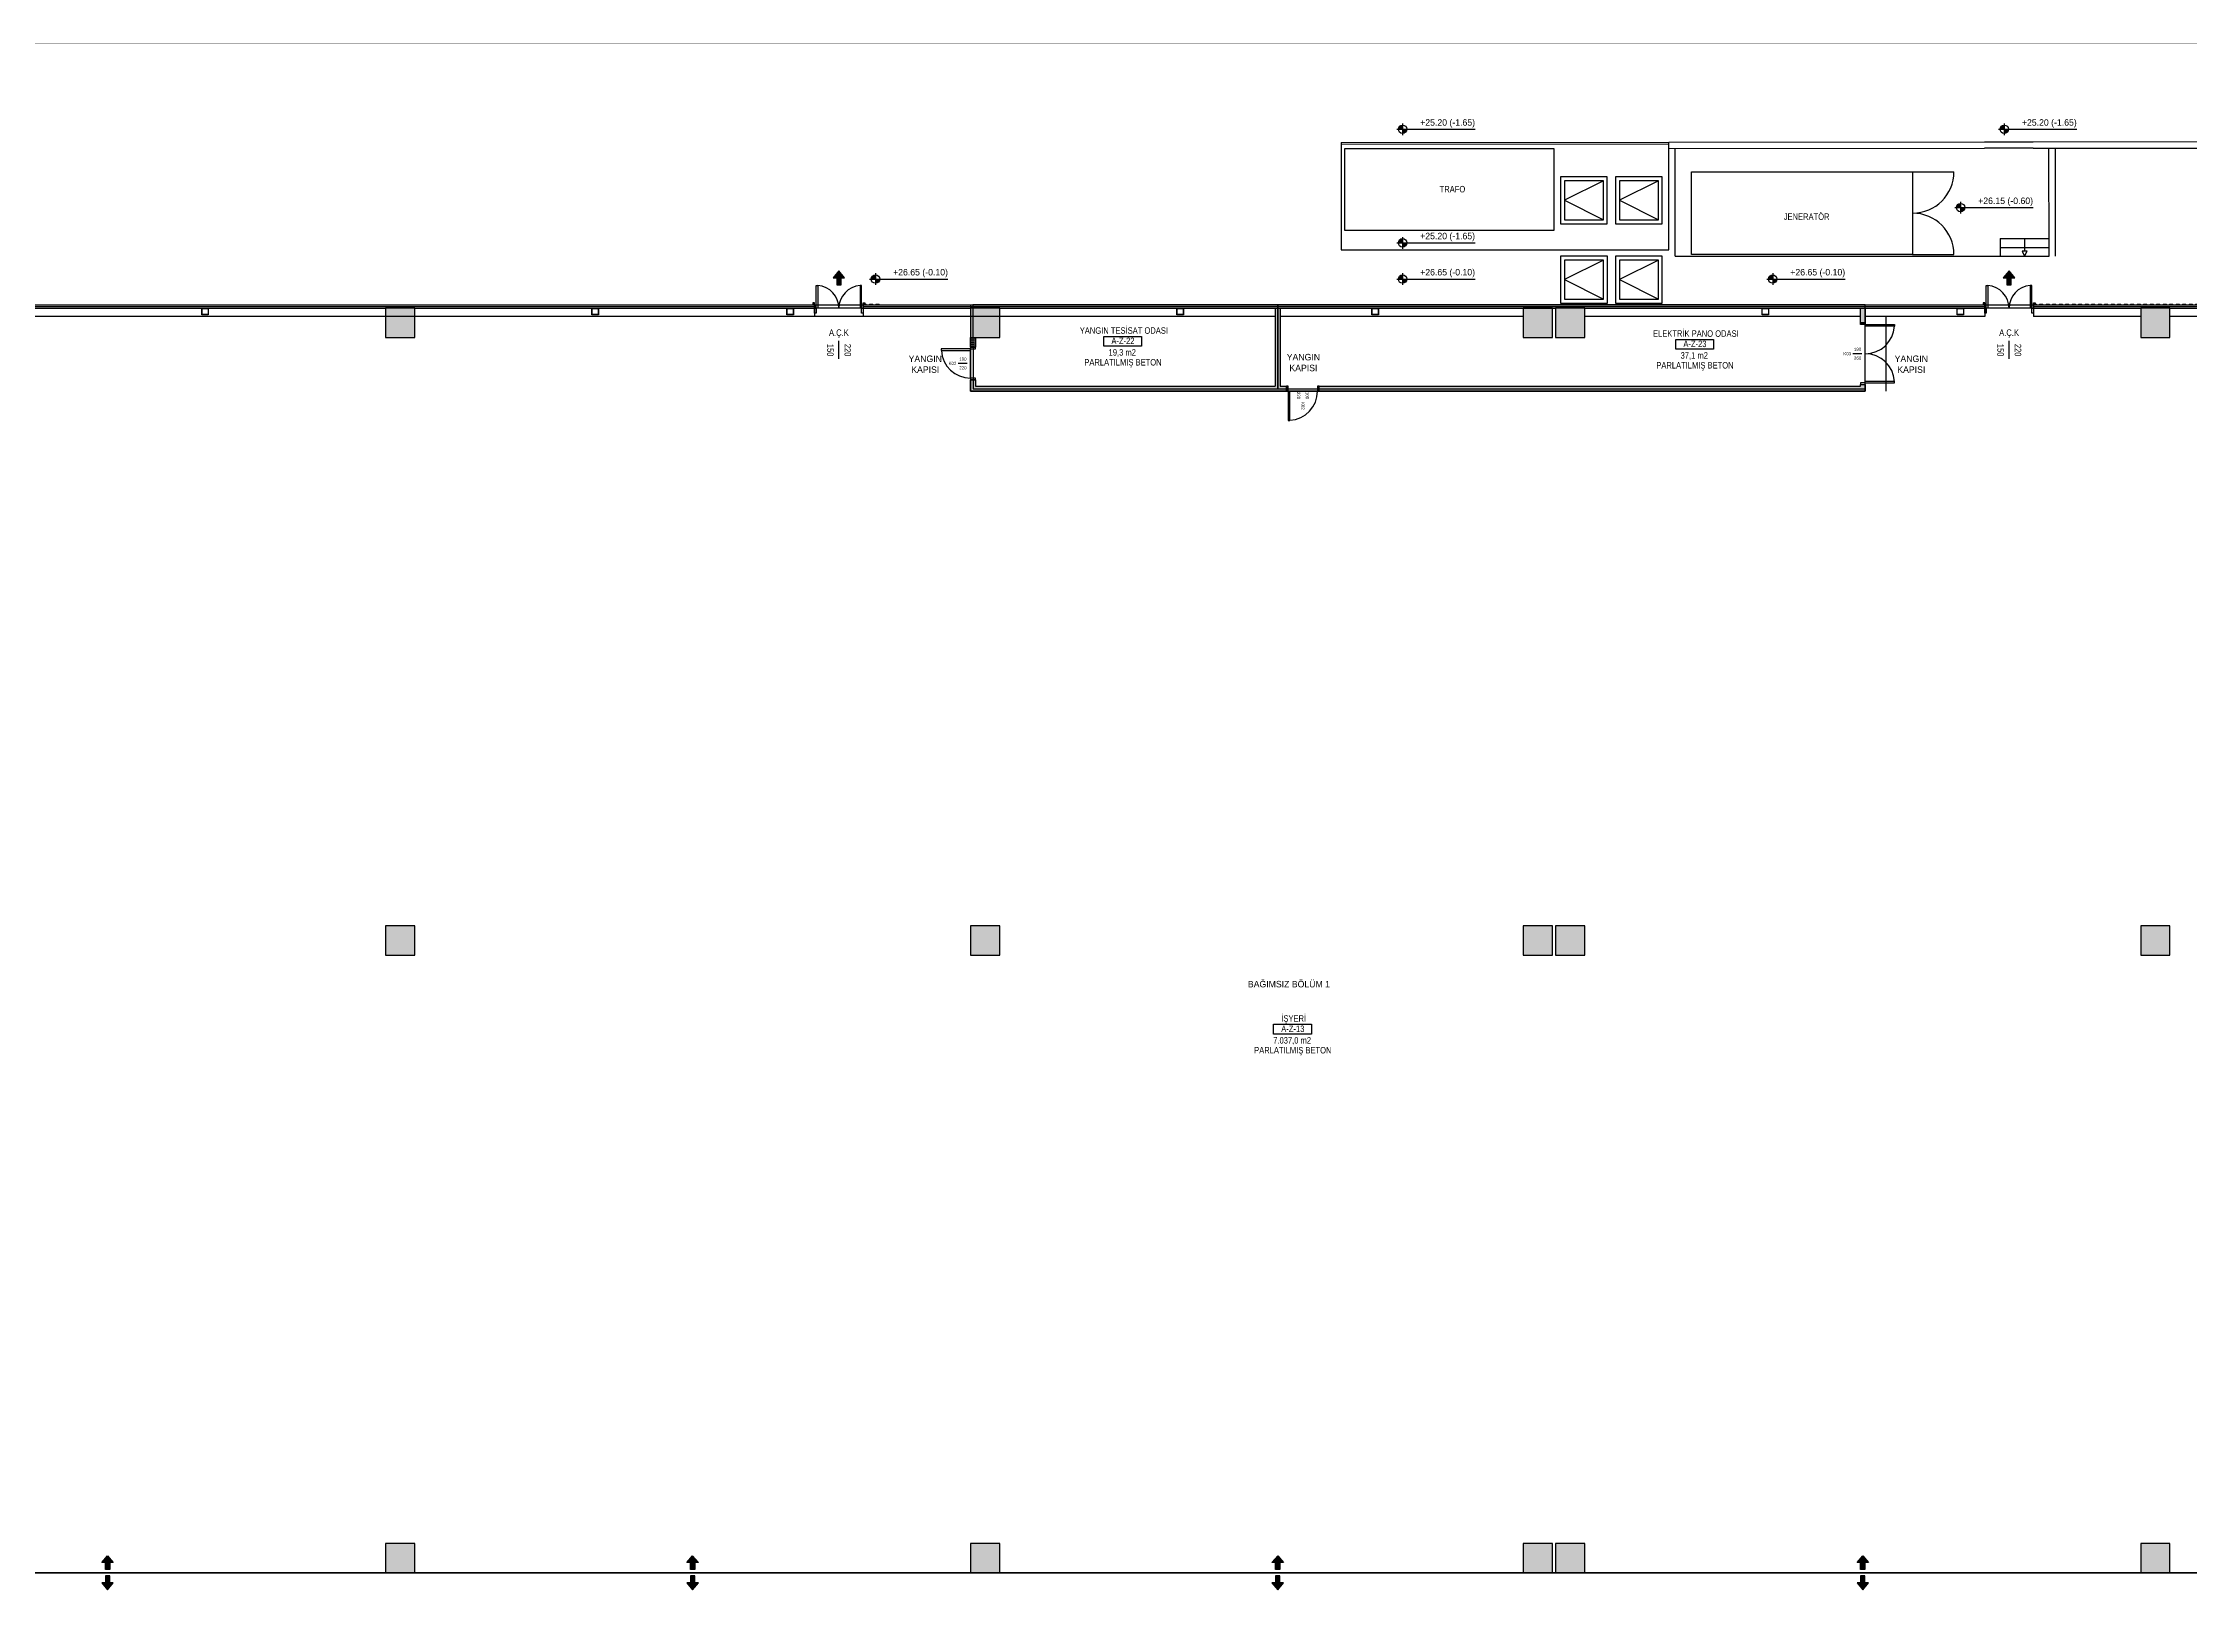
# Model space of a CAD drawing. Header units: centimetres. Extents: x -277999 to 283551, y -705288 to -693449.
# Drawn here: x 266088 to 272690, y -698267 to -693449 of the extents above; entities that cross this region are included whole.
import ezdxf
from ezdxf.enums import TextEntityAlignment as Align

# ---------------------------------------------------------------- set-up
doc = ezdxf.new("R2010")
doc.units = ezdxf.units.CM
for name, color, linetype in [('A-DOOR', 193, 'Continuous'), ('MKDU0', 8, 'Continuous'), ('ROTAS-HAV-CERCEVE', 7, 'Continuous')]:
    doc.layers.add(name, color=color, linetype=linetype)

msp = doc.modelspace()

# ---------------------------------------------------------------- hatches: boundary and pattern name
at = {"layer": 'MKDU0'}
h = msp.add_hatch(color=8, dxfattribs=at)
h.dxf.hatch_style = 1
h.paths.add_polyline_path([(270270.7, -693701.9), (270268.2, -693702.2), (270265.8, -693702.9), (270263.5, -693704.1), (270261.5, -693705.7), (270259.9, -693707.7), (270258.7, -693709.9), (270258, -693712.4), (270257.7, -693714.9), (270270.7, -693714.9), (270270.7, -693701.9)])
h.paths.add_polyline_path([(270283.7, -693714.9), (270270.7, -693714.9), (270270.7, -693727.9), (270273.3, -693727.7), (270275.7, -693726.9), (270277.9, -693725.7), (270279.9, -693724.1), (270281.5, -693722.1), (270282.7, -693719.9), (270283.5, -693717.5), (270283.7, -693714.9)])
h = msp.add_hatch(color=8, dxfattribs=at)
h.dxf.hatch_style = 1
h.paths.add_polyline_path([(272121.8, -693701.9), (272119.3, -693702.2), (272116.9, -693702.9), (272114.6, -693704.1), (272112.6, -693705.7), (272111, -693707.7), (272109.8, -693709.9), (272109.1, -693712.4), (272108.8, -693714.9), (272121.8, -693714.9), (272121.8, -693701.9)])
h.paths.add_polyline_path([(272134.8, -693714.9), (272121.8, -693714.9), (272121.8, -693727.9), (272124.4, -693727.7), (272126.8, -693726.9), (272129, -693725.7), (272131, -693724.1), (272132.6, -693722.1), (272133.8, -693719.9), (272134.6, -693717.5), (272134.8, -693714.9)])
h = msp.add_hatch(color=8, dxfattribs=at)
h.dxf.hatch_style = 1
h.paths.add_polyline_path([(271987.4, -693942.9), (271984.8, -693943.2), (271982.4, -693943.9), (271980.2, -693945.1), (271978.2, -693946.7), (271976.5, -693948.7), (271975.4, -693951), (271974.6, -693953.4), (271974.4, -693955.9), (271987.4, -693955.9), (271987.4, -693942.9)])
h.paths.add_polyline_path([(272000.4, -693955.9), (271987.4, -693955.9), (271987.4, -693968.9), (271989.9, -693968.7), (271992.3, -693967.9), (271994.6, -693966.7), (271996.6, -693965.1), (271998.2, -693963.1), (271999.4, -693960.9), (272000.1, -693958.5), (272000.4, -693955.9)])
h = msp.add_hatch(color=8, dxfattribs=at)
h.dxf.hatch_style = 1
h.paths.add_polyline_path([(270270.7, -694051.3), (270268.2, -694051.6), (270265.8, -694052.3), (270263.5, -694053.5), (270261.5, -694055.1), (270259.9, -694057.1), (270258.7, -694059.4), (270258, -694061.8), (270257.7, -694064.3), (270270.7, -694064.3), (270270.7, -694051.3)])
h.paths.add_polyline_path([(270283.7, -694064.3), (270270.7, -694064.3), (270270.7, -694077.3), (270273.3, -694077.1), (270275.7, -694076.3), (270277.9, -694075.1), (270279.9, -694073.5), (270281.5, -694071.5), (270282.7, -694069.3), (270283.5, -694066.9), (270283.7, -694064.3)])
h = msp.add_hatch(color=8, dxfattribs=at)
h.dxf.hatch_style = 1
h.paths.add_polyline_path([(268536.6, -694150.8), (268518.9, -694172), (268529.9, -694172), (268529.9, -694193.1), (268543.3, -694193.1), (268543.3, -694172), (268554.3, -694172), (268536.6, -694150.8)])
h = msp.add_hatch(color=8, dxfattribs=at)
h.dxf.hatch_style = 1
h.paths.add_polyline_path([(268649.1, -694162.6), (268646.6, -694162.9), (268644.1, -694163.6), (268641.9, -694164.8), (268639.9, -694166.4), (268638.3, -694168.4), (268637.1, -694170.7), (268636.4, -694173.1), (268636.1, -694175.6), (268649.1, -694175.6), (268649.1, -694162.6)])
h.paths.add_polyline_path([(268662.1, -694175.6), (268649.1, -694175.6), (268649.1, -694188.6), (268651.7, -694188.4), (268654.1, -694187.6), (268656.3, -694186.5), (268658.3, -694184.8), (268659.9, -694182.8), (268661.1, -694180.6), (268661.9, -694178.2), (268662.1, -694175.6)])
h = msp.add_hatch(color=8, dxfattribs=at)
h.dxf.hatch_style = 1
h.paths.add_polyline_path([(270270.7, -694162.6), (270268.2, -694162.9), (270265.8, -694163.6), (270263.5, -694164.8), (270261.5, -694166.4), (270259.9, -694168.4), (270258.7, -694170.7), (270258, -694173.1), (270257.7, -694175.6), (270270.7, -694175.6), (270270.7, -694162.6)])
h.paths.add_polyline_path([(270283.7, -694175.6), (270270.7, -694175.6), (270270.7, -694188.6), (270273.3, -694188.4), (270275.7, -694187.6), (270277.9, -694186.5), (270279.9, -694184.8), (270281.5, -694182.8), (270282.7, -694180.6), (270283.5, -694178.2), (270283.7, -694175.6)])
h = msp.add_hatch(color=8, dxfattribs=at)
h.dxf.hatch_style = 1
h.paths.add_polyline_path([(271409.3, -694162.6), (271406.8, -694162.9), (271404.4, -694163.6), (271402.1, -694164.8), (271400.2, -694166.4), (271398.5, -694168.4), (271397.3, -694170.7), (271396.6, -694173.1), (271396.3, -694175.6), (271409.3, -694175.6), (271409.3, -694162.6)])
h.paths.add_polyline_path([(271422.3, -694175.6), (271409.3, -694175.6), (271409.3, -694188.6), (271411.9, -694188.4), (271414.3, -694187.6), (271416.6, -694186.5), (271418.5, -694184.8), (271420.2, -694182.8), (271421.4, -694180.6), (271422.1, -694178.2), (271422.3, -694175.6)])
h = msp.add_hatch(color=8, dxfattribs=at)
h.dxf.hatch_style = 1
h.paths.add_polyline_path([(272136.6, -694150.8), (272118.9, -694172), (272129.9, -694172), (272129.9, -694193.1), (272143.3, -694193.1), (272143.3, -694172), (272154.3, -694172), (272136.6, -694150.8)])
h = msp.add_hatch(dxfattribs=at)
h.set_pattern_fill('ANSI33')
h.paths.add_polyline_path([(272541.6, -700055.4), (272631.6, -700055.4), (272631.6, -699965.4), (272541.6, -699965.4), (272541.6, -700055.4)])
h.paths.add_polyline_path([(272541.6, -694355.4), (272631.6, -694355.4), (272631.6, -694265.4), (272541.6, -694265.4), (272541.6, -694355.4)])
h.paths.add_polyline_path([(270741.6, -700055.4), (270831.6, -700055.4), (270831.6, -699965.4), (270741.6, -699965.4), (270741.6, -700055.4)])
h.paths.add_polyline_path([(267141.6, -700055.4), (267231.6, -700055.4), (267231.6, -699965.4), (267141.6, -699965.4), (267141.6, -700055.4)])
h.paths.add_polyline_path([(270741.6, -694355.4), (270831.6, -694355.4), (270831.6, -694265.4), (270741.6, -694265.4), (270741.6, -694355.4)])
h.paths.add_polyline_path([(267141.6, -694355.4), (267231.6, -694355.4), (267231.6, -694265.4), (267141.6, -694265.4), (267141.6, -694355.4)])
h.paths.add_polyline_path([(272541.6, -698155.4), (272631.6, -698155.4), (272631.6, -698065.4), (272541.6, -698065.4), (272541.6, -698155.4)])
h.paths.add_polyline_path([(272541.6, -696255.4), (272631.6, -696255.4), (272631.6, -696165.4), (272541.6, -696165.4), (272541.6, -696255.4)])
h.paths.add_polyline_path([(270741.6, -698155.4), (270831.6, -698155.4), (270831.6, -698065.4), (270741.6, -698065.4), (270741.6, -698155.4)])
h.paths.add_polyline_path([(267141.6, -698155.4), (267231.6, -698155.4), (267231.6, -698065.4), (267141.6, -698065.4), (267141.6, -698155.4)])
h.paths.add_polyline_path([(270741.6, -696255.4), (270831.6, -696255.4), (270831.6, -696165.4), (270741.6, -696165.4), (270741.6, -696255.4)])
h.paths.add_polyline_path([(267141.6, -696255.4), (267231.6, -696255.4), (267231.6, -696165.4), (267141.6, -696165.4), (267141.6, -696255.4)])
h.paths.add_polyline_path([(277941.6, -698155.4), (278031.6, -698155.4), (278031.6, -698065.4), (277941.6, -698065.4), (277941.6, -698155.4)])
h.paths.add_polyline_path([(277941.6, -696255.4), (278031.6, -696255.4), (278031.6, -696165.4), (277941.6, -696165.4), (277941.6, -696255.4)])
h.paths.add_polyline_path([(276141.6, -698155.4), (276231.6, -698155.4), (276231.6, -698065.4), (276141.6, -698065.4), (276141.6, -698155.4)])
h.paths.add_polyline_path([(276141.6, -696255.4), (276231.6, -696255.4), (276231.6, -696165.4), (276141.6, -696165.4), (276141.6, -696255.4)])
h.paths.add_polyline_path([(274341.6, -698155.4), (274431.6, -698155.4), (274431.6, -698065.4), (274341.6, -698065.4), (274341.6, -698155.4)])
h.paths.add_polyline_path([(274341.6, -696255.4), (274431.6, -696255.4), (274431.6, -696165.4), (274341.6, -696165.4), (274341.6, -696255.4)])
h.paths.add_polyline_path([(270641.6, -698155.4), (270731.6, -698155.4), (270731.6, -698065.4), (270641.6, -698065.4), (270641.6, -698155.4)])
h.paths.add_polyline_path([(270641.6, -696255.4), (270731.6, -696255.4), (270731.6, -696165.4), (270641.6, -696165.4), (270641.6, -696255.4)])
h.paths.add_polyline_path([(268941.6, -698155.4), (269031.6, -698155.4), (269031.6, -698065.4), (268941.6, -698065.4), (268941.6, -698155.4)])
h.paths.add_polyline_path([(268941.6, -696255.4), (269031.6, -696255.4), (269031.6, -696165.4), (268941.6, -696165.4), (268941.6, -696255.4)])
h.paths.add_polyline_path([(265341.6, -698155.4), (265431.6, -698155.4), (265431.6, -698065.4), (265341.6, -698065.4), (265341.6, -698155.4)])
h.paths.add_polyline_path([(265341.6, -696255.4), (265431.6, -696255.4), (265431.6, -696165.4), (265341.6, -696165.4), (265341.6, -696255.4)])
h.paths.add_polyline_path([(263541.6, -698155.4), (263631.6, -698155.4), (263631.6, -698065.4), (263541.6, -698065.4), (263541.6, -698155.4)])
h.paths.add_polyline_path([(263541.6, -696255.4), (263631.6, -696255.4), (263631.6, -696165.4), (263541.6, -696165.4), (263541.6, -696255.4)])
h.paths.add_polyline_path([(261741.6, -698155.4), (261831.6, -698155.4), (261831.6, -698065.4), (261741.6, -698065.4), (261741.6, -698155.4)])
h.paths.add_polyline_path([(261741.6, -696255.4), (261831.6, -696255.4), (261831.6, -696165.4), (261741.6, -696165.4), (261741.6, -696255.4)])
h.paths.add_polyline_path([(279741.6, -696255.4), (279831.6, -696255.4), (279831.6, -696165.4), (279741.6, -696165.4), (279741.6, -696255.4)])
h.paths.add_polyline_path([(279741.6, -698155.4), (279831.6, -698155.4), (279831.6, -698065.4), (279741.6, -698065.4), (279741.6, -698155.4)])
h.paths.add_polyline_path([(279741.6, -700055.4), (279831.6, -700055.4), (279831.6, -699965.4), (279741.6, -699965.4), (279741.6, -700055.4)])
h.paths.add_polyline_path([(277941.6, -700055.4), (278031.6, -700055.4), (278031.6, -699965.4), (277941.6, -699965.4), (277941.6, -700055.4)])
h.paths.add_polyline_path([(276141.6, -700055.4), (276231.6, -700055.4), (276231.6, -699965.4), (276141.6, -699965.4), (276141.6, -700055.4)])
h.paths.add_polyline_path([(274341.6, -700055.4), (274431.6, -700055.4), (274431.6, -699965.4), (274341.6, -699965.4), (274341.6, -700055.4)])
h.paths.add_polyline_path([(270641.6, -700055.4), (270731.6, -700055.4), (270731.6, -699965.4), (270641.6, -699965.4), (270641.6, -700055.4)])
h.paths.add_polyline_path([(268941.6, -700055.4), (269031.6, -700055.4), (269031.6, -699965.4), (268941.6, -699965.4), (268941.6, -700055.4)])
h.paths.add_polyline_path([(265341.6, -700055.4), (265431.6, -700055.4), (265431.6, -699965.4), (265341.6, -699965.4), (265341.6, -700055.4)])
h.paths.add_polyline_path([(263541.6, -700055.4), (263631.6, -700055.4), (263631.6, -699965.4), (263541.6, -699965.4), (263541.6, -700055.4)])
h.paths.add_polyline_path([(261741.6, -700055.4), (261831.6, -700055.4), (261831.6, -699965.4), (261741.6, -699965.4), (261741.6, -700055.4)])
h.paths.add_polyline_path([(279741.6, -694355.4), (279831.6, -694355.4), (279831.6, -694265.4), (279741.6, -694265.4), (279741.6, -694355.4)])
h.paths.add_polyline_path([(277941.6, -694355.4), (278031.6, -694355.4), (278031.6, -694265.4), (277941.6, -694265.4), (277941.6, -694355.4)])
h.paths.add_polyline_path([(276141.6, -694355.4), (276231.6, -694355.4), (276231.6, -694265.4), (276141.6, -694265.4), (276141.6, -694355.4)])
h.paths.add_polyline_path([(274341.6, -694355.4), (274431.6, -694355.4), (274431.6, -694265.4), (274341.6, -694265.4), (274341.6, -694355.4)])
h.paths.add_polyline_path([(270641.6, -694355.4), (270731.6, -694355.4), (270731.6, -694265.4), (270641.6, -694265.4), (270641.6, -694355.4)])
h.paths.add_polyline_path([(268941.6, -694355.4), (269031.6, -694355.4), (269031.6, -694265.4), (268941.6, -694265.4), (268941.6, -694355.4)])
h.paths.add_polyline_path([(265341.6, -694355.4), (265431.6, -694355.4), (265431.6, -694265.4), (265341.6, -694265.4), (265341.6, -694355.4)])
h.paths.add_polyline_path([(263541.6, -694355.4), (263631.6, -694355.4), (263631.6, -694265.4), (263541.6, -694265.4), (263541.6, -694355.4)])
h.paths.add_polyline_path([(261741.6, -694355.4), (261831.6, -694355.4), (261831.6, -694265.4), (261741.6, -694265.4), (261741.6, -694355.4)])
h = msp.add_hatch(dxfattribs=at)
h.set_pattern_fill('DASH', angle=360)
h.paths.add_polyline_path([(269914.1, -694505.4), (269894.1, -694505.4), (269894.1, -694265.4), (269879.1, -694265.4), (269879.1, -694505.4), (268956.6, -694505.4), (268956.6, -694485.4), (268941.6, -694485.4), (268941.6, -694520.4), (269914.1, -694520.4), (269914.1, -694505.4)])
h = msp.add_hatch(dxfattribs=at)
h.set_pattern_fill('DASH', angle=360)
h.paths.add_polyline_path([(271694.1, -694500.4), (271679.1, -694500.4), (271679.1, -694505.4), (270014.1, -694505.4), (270014.1, -694520.4), (271694.1, -694520.4), (271694.1, -694500.4)])
h.paths.add_polyline_path([(271694.1, -694265.4), (271679.1, -694265.4), (271679.1, -694310.4), (271694.1, -694310.4), (271694.1, -694265.4)])
h = msp.add_hatch(dxfattribs=at)
h.set_pattern_fill('DASH', angle=360)
h.paths.add_polyline_path([(268956.6, -694355.4), (268941.6, -694355.4), (268941.6, -694385.4), (268956.6, -694385.4), (268956.6, -694355.4)])
h = msp.add_hatch(color=8, dxfattribs=at)
h.dxf.hatch_style = 1
h.paths.add_polyline_path([(266286.6, -698103.1), (266304.3, -698124.2), (266293.3, -698124.2), (266293.3, -698145.4), (266279.9, -698145.4), (266279.9, -698124.2), (266268.9, -698124.2), (266286.6, -698103.1)])
h = msp.add_hatch(color=8, dxfattribs=at)
h.dxf.hatch_style = 1
h.paths.add_polyline_path([(268086.6, -698103.1), (268104.3, -698124.2), (268093.3, -698124.2), (268093.3, -698145.4), (268079.9, -698145.4), (268079.9, -698124.2), (268068.9, -698124.2), (268086.6, -698103.1)])
h = msp.add_hatch(color=8, dxfattribs=at)
h.dxf.hatch_style = 1
h.paths.add_polyline_path([(269886.6, -698103.1), (269904.3, -698124.2), (269893.3, -698124.2), (269893.3, -698145.4), (269879.9, -698145.4), (269879.9, -698124.2), (269868.9, -698124.2), (269886.6, -698103.1)])
h = msp.add_hatch(color=8, dxfattribs=at)
h.dxf.hatch_style = 1
h.paths.add_polyline_path([(271686.6, -698103.1), (271704.3, -698124.2), (271693.3, -698124.2), (271693.3, -698145.4), (271679.9, -698145.4), (271679.9, -698124.2), (271668.9, -698124.2), (271686.6, -698103.1)])
h = msp.add_hatch(color=8, dxfattribs=at)
h.dxf.hatch_style = 1
h.paths.add_polyline_path([(266286.6, -698207.7), (266304.3, -698186.5), (266293.3, -698186.5), (266293.3, -698165.4), (266279.9, -698165.4), (266279.9, -698186.5), (266268.9, -698186.5), (266286.6, -698207.7)])
h = msp.add_hatch(color=8, dxfattribs=at)
h.dxf.hatch_style = 1
h.paths.add_polyline_path([(268086.6, -698207.7), (268104.3, -698186.5), (268093.3, -698186.5), (268093.3, -698165.4), (268079.9, -698165.4), (268079.9, -698186.5), (268068.9, -698186.5), (268086.6, -698207.7)])
h = msp.add_hatch(color=8, dxfattribs=at)
h.dxf.hatch_style = 1
h.paths.add_polyline_path([(269886.6, -698207.7), (269904.3, -698186.5), (269893.3, -698186.5), (269893.3, -698165.4), (269879.9, -698165.4), (269879.9, -698186.5), (269868.9, -698186.5), (269886.6, -698207.7)])
h = msp.add_hatch(color=8, dxfattribs=at)
h.dxf.hatch_style = 1
h.paths.add_polyline_path([(271686.6, -698207.7), (271704.3, -698186.5), (271693.3, -698186.5), (271693.3, -698165.4), (271679.9, -698165.4), (271679.9, -698186.5), (271668.9, -698186.5), (271686.6, -698207.7)])

# ---------------------------------------------------------------- linework, layer by layer
at = {"layer": 'A-DOOR'}
for p, q in [((268606.6, -694265.4), (268466.6, -694265.4)), ((272206.6, -694265.4), (272066.6, -694265.4)), ((268941.6, -694480.4), (268941.6, -694390.4)), ((270009.1, -694520.4), (269919.1, -694520.4))]:
    msp.add_line(p, q, dxfattribs=at)
for points in [[(268466.6, -694265.4), (268466.6, -694195.4), (268471.6, -694195.4), (268471.6, -694265.4)], [(268606.6, -694265.4), (268606.6, -694195.4), (268601.6, -694195.4), (268601.6, -694265.4)], [(272066.6, -694265.4), (272066.6, -694195.4), (272071.6, -694195.4), (272071.6, -694265.4)], [(272206.6, -694265.4), (272206.6, -694195.4), (272201.6, -694195.4), (272201.6, -694265.4)], [(268941.6, -694390.4), (268851.6, -694390.4), (268851.6, -694395.4), (268941.6, -694395.4)], [(269919.1, -694520.4), (269919.1, -694610.4), (269924.1, -694610.4), (269924.1, -694520.4)]]:
    msp.add_lwpolyline(points, dxfattribs=at)
for points in [[(268466.6, -694280.4), (268461.6, -694280.4), (268461.6, -694265.4), (268466.6, -694265.4)], [(268611.6, -694280.4), (268606.6, -694280.4), (268606.6, -694265.4), (268611.6, -694265.4)], [(272066.6, -694280.4), (272061.6, -694280.4), (272061.6, -694265.4), (272066.6, -694265.4)], [(272211.6, -694280.4), (272206.6, -694280.4), (272206.6, -694265.4), (272211.6, -694265.4)], [(268956.6, -694390.4), (268956.6, -694385.4), (268941.6, -694385.4), (268941.6, -694390.4)], [(268956.6, -694485.4), (268956.6, -694480.4), (268941.6, -694480.4), (268941.6, -694485.4)], [(269919.1, -694505.4), (269914.1, -694505.4), (269914.1, -694520.4), (269919.1, -694520.4)], [(270014.1, -694505.4), (270009.1, -694505.4), (270009.1, -694520.4), (270014.1, -694520.4)]]:
    msp.add_lwpolyline(points, close=True, dxfattribs=at)
for centre, radius, start, end in [((268466.6, -694265.4), 70, 0, 85.90396), ((268606.6, -694265.4), 70, 94.09604, 180), ((272066.6, -694265.4), 70, 0, 85.90396), ((272206.6, -694265.4), 70, 94.09604, 180), ((268941.6, -694390.4), 90, -176.81526, -90), ((269919.1, -694520.4), 90, -86.81526, 0)]:
    msp.add_arc(centre, radius, start, end, dxfattribs=at)
at = {"layer": 'MKDU0', "color": 8}
for p, q in [((270252.7, -693714.9), (270493.7, -693714.9)), ((270270.7, -693696.9), (270270.7, -693732.9)), ((272103.8, -693714.9), (272344.8, -693714.9)), ((272121.8, -693696.9), (272121.8, -693732.9)), ((271089.6, -693754.3), (272061.1, -693753.3)), ((271089.6, -694085.4), (271089.6, -693754.3)), ((271089.6, -693774.3), (272061.1, -693773.3)), ((271109.6, -694105.4), (271109.6, -693774.3)), ((272061.1, -693753.3), (272211.1, -693753.3)), ((272211.1, -693773.2), (272061.1, -693773.3)), ((272211.1, -693753.2), (275361.1, -693750.1)), ((272211.1, -693773.2), (275361.1, -693770.1)), ((272259.6, -694105.4), (272259.3, -693773.2)), ((272279.6, -694105.4), (272279.3, -693773.1)), ((271839.6, -693845.4), (271967.1, -693845.4)), ((271969.4, -693955.9), (272210.4, -693955.9)), ((271987.4, -693937.9), (271987.4, -693973.9)), ((270270.7, -694046.3), (270270.7, -694082.3)), ((272109.6, -694051.3), (272259.6, -694051.3)), ((272109.6, -694051.3), (272109.6, -694105.4)), ((270252.7, -694064.3), (270493.7, -694064.3)), ((271109.6, -694105.4), (272259.6, -694105.4)), ((271839.6, -694100.4), (271967.1, -694100.4)), ((272109.6, -694078.3), (272259.6, -694078.3)), ((268631.1, -694175.6), (268872.1, -694175.6)), ((268649.1, -694157.6), (268649.1, -694193.6)), ((270252.7, -694175.6), (270493.7, -694175.6)), ((270270.7, -694157.6), (270270.7, -694193.6)), ((271391.3, -694175.6), (271632.3, -694175.6)), ((271409.3, -694157.6), (271409.3, -694193.6)), ((269879.1, -694290.4), (259920.7, -694290.4)), ((265431.6, -694265.4), (267141.6, -694265.4)), ((267141.6, -694290.4), (265431.6, -694290.4)), ((267231.6, -694265.4), (268461.6, -694265.4)), ((268461.6, -694290.4), (267231.6, -694290.4)), ((268611.6, -694265.4), (268941.6, -694265.4)), ((268941.6, -694290.4), (268611.6, -694290.4)), ((269031.6, -694265.4), (270086.6, -694265.4)), ((269879.1, -694290.4), (269031.6, -694290.4)), ((270086.6, -694290.4), (269894.1, -694290.4)), ((270086.6, -694265.4), (270741.6, -694265.4)), ((270641.6, -694290.4), (270086.6, -694290.4)), ((270831.6, -694265.4), (272061.6, -694265.4)), ((271679.1, -694290.4), (270831.6, -694290.4)), ((271694.1, -694310.4), (271679.1, -694310.4)), ((272061.6, -694290.4), (271694.1, -694290.4)), ((271694.1, -694495.4), (271694.1, -694315.4)), ((272211.6, -694265.4), (272541.6, -694265.4)), ((272541.6, -694290.4), (272211.6, -694290.4)), ((272631.6, -694265.4), (274341.6, -694265.4)), ((274341.6, -694290.4), (272631.6, -694290.4)), ((268941.6, -694385.4), (268956.6, -694385.4)), ((268956.6, -694485.4), (268941.6, -694485.4)), ((269914.1, -694520.4), (269914.1, -694505.4)), ((270014.1, -694520.4), (270014.1, -694505.4)), ((265431.6, -698155.4), (267141.6, -698155.4)), ((267231.6, -698155.4), (268941.6, -698155.4)), ((269031.6, -698155.4), (270641.6, -698155.4)), ((270831.6, -698155.4), (272541.6, -698155.4)), ((272631.6, -698155.4), (274341.6, -698155.4))]:
    msp.add_line(p, q, dxfattribs=at)
for points in [[(270081.6, -693755.3), (271089.6, -693754.3)], [(270081.6, -693755.3), (270081.6, -694085.4), (271089.6, -694085.4)], [(270081.6, -693760.3), (271089.6, -693759.3)], [(270888.6, -693873.4), (270768.6, -693933.4), (270888.6, -693993.4)], [(271057.6, -693873.4), (270937.6, -693933.4), (271057.6, -693993.4)], [(272184.5, -694051.3), (272184.5, -694090.3)], [(270888.7, -694117.4), (270768.7, -694177.4), (270888.7, -694237.4)], [(271057.7, -694117.4), (270937.7, -694177.4), (271057.7, -694237.4)], [(262911.6, -694255.4), (268461.6, -694255.4)], [(262911.6, -694260.4), (268461.6, -694260.4)], [(268466.6, -694265.4), (268461.6, -694265.4), (268461.6, -694248.4), (268456.6, -694248.4), (268456.6, -694252.9)], [(268461.6, -694255.4), (268461.6, -694265.4)], [(268606.6, -694265.4), (268611.6, -694265.4), (268611.6, -694248.4), (268616.6, -694248.4), (268616.6, -694252.9)], [(268611.6, -694253.4), (268619.6, -694253.4), (268621.6, -694255.4), (268629.6, -694255.4), (268631.6, -694253.4), (268639.6, -694253.4), (268641.6, -694255.4), (268649.6, -694255.4), (268651.6, -694253.4), (268659.6, -694253.4), (268661.6, -694255.4)], [(268611.6, -694255.4), (268611.6, -694265.4)], [(268611.6, -694255.4), (270086.6, -694255.4)], [(268611.6, -694260.4), (272061.6, -694260.4)], [(270086.6, -694255.4), (272061.6, -694255.4)], [(272066.6, -694265.4), (272061.6, -694265.4), (272061.6, -694248.4), (272056.6, -694248.4), (272056.6, -694252.9)], [(272061.6, -694255.4), (272061.6, -694265.4)], [(272206.6, -694265.4), (272211.6, -694265.4), (272211.6, -694248.4), (272216.6, -694248.4), (272216.6, -694252.9)], [(272211.6, -694253.4), (272219.6, -694253.4), (272221.6, -694255.4), (272229.6, -694255.4), (272231.6, -694253.4), (272239.6, -694253.4), (272241.6, -694255.4), (272249.6, -694255.4), (272251.6, -694253.4), (272259.6, -694253.4), (272261.6, -694255.4)], [(272211.6, -694255.4), (274996.6, -694255.4)], [(272211.6, -694255.4), (272211.6, -694265.4)], [(272211.6, -694260.4), (274996.6, -694260.4)], [(272261.6, -694255.4), (272269.6, -694255.4), (272271.6, -694253.4), (272279.6, -694253.4), (272281.6, -694255.4), (272289.6, -694255.4), (272291.6, -694253.4), (272299.6, -694253.4), (272301.6, -694255.4), (272309.6, -694255.4), (272311.6, -694253.4), (272319.6, -694253.4), (272321.6, -694255.4), (272329.6, -694255.4), (272331.6, -694253.4), (272339.6, -694253.4), (272341.6, -694255.4), (272349.6, -694255.4), (272351.6, -694253.4), (272359.6, -694253.4), (272361.6, -694255.4)], [(272361.6, -694255.4), (272369.6, -694255.4), (272371.6, -694253.4), (272379.6, -694253.4), (272381.6, -694255.4), (272389.6, -694255.4), (272391.6, -694253.4), (272399.6, -694253.4), (272401.6, -694255.4), (272409.6, -694255.4), (272411.6, -694253.4), (272419.6, -694253.4), (272421.6, -694255.4), (272429.6, -694255.4), (272431.6, -694253.4), (272439.6, -694253.4), (272441.6, -694255.4), (272449.6, -694255.4), (272451.6, -694253.4), (272459.6, -694253.4), (272461.6, -694255.4)], [(272461.6, -694255.4), (272469.6, -694255.4), (272471.6, -694253.4), (272479.6, -694253.4), (272481.6, -694255.4), (272489.6, -694255.4), (272491.6, -694253.4), (272499.6, -694253.4), (272501.6, -694255.4), (272509.6, -694255.4), (272511.6, -694253.4), (272519.6, -694253.4), (272521.6, -694255.4), (272529.6, -694255.4), (272531.6, -694253.4), (272539.6, -694253.4), (272541.6, -694255.4), (272549.6, -694255.4), (272551.6, -694253.4), (272559.6, -694253.4), (272561.6, -694255.4)], [(272561.6, -694255.4), (272569.6, -694255.4), (272571.6, -694253.4), (272579.6, -694253.4), (272581.6, -694255.4), (272589.6, -694255.4), (272591.6, -694253.4), (272599.6, -694253.4), (272601.6, -694255.4), (272609.6, -694255.4), (272611.6, -694253.4), (272619.6, -694253.4), (272621.6, -694255.4), (272629.6, -694255.4), (272631.6, -694253.4), (272639.6, -694253.4), (272641.6, -694255.4), (272649.6, -694255.4), (272651.6, -694253.4), (272659.6, -694253.4), (272661.6, -694255.4)], [(272661.6, -694255.4), (272669.6, -694255.4), (272671.6, -694253.4), (272679.6, -694253.4), (272681.6, -694255.4), (272689.6, -694255.4), (272691.6, -694253.4), (272699.6, -694253.4), (272701.6, -694255.4), (272709.6, -694255.4), (272711.6, -694253.4), (272719.6, -694253.4), (272721.6, -694255.4), (272729.6, -694255.4), (272731.6, -694253.4), (272739.6, -694253.4), (272741.6, -694255.4), (272749.6, -694255.4), (272751.6, -694253.4), (272759.6, -694253.4), (272761.6, -694255.4)], [(268461.6, -694265.4), (268461.6, -694290.4)], [(268611.6, -694265.4), (268611.6, -694290.4)], [(269879.1, -694265.4), (269879.1, -694505.4)], [(269894.1, -694265.4), (269894.1, -694505.4)], [(271679.1, -694310.4), (271679.1, -694265.4)], [(271694.1, -694265.4), (271694.1, -694310.4)], [(271694.1, -694315.4), (271784.1, -694315.4), (271784.1, -694320.4), (271694.1, -694320.4)], [(271758, -694520.4), (271758, -694290.4)], [(272061.6, -694265.4), (272061.6, -694290.4)], [(272211.6, -694265.4), (272211.6, -694290.4)], [(268941.6, -694385.4), (268941.6, -694355.4)], [(268956.6, -694355.4), (268956.6, -694385.4)], [(269914.1, -694520.4), (268941.6, -694520.4), (268941.6, -694485.4)], [(268956.6, -694485.4), (268956.6, -694505.4), (269879.1, -694505.4)], [(269894.1, -694505.4), (269914.1, -694505.4)], [(270014.1, -694505.4), (271679.1, -694505.4), (271679.1, -694500.4), (271694.1, -694500.4), (271694.1, -694520.4), (270014.1, -694520.4)], [(271694.1, -694495.4), (271784.1, -694495.4), (271784.1, -694490.4), (271694.1, -694490.4)]]:
    msp.add_lwpolyline(points, dxfattribs=at)
for points in [[(270091.6, -694025.3), (270736.6, -694025.3), (270736.6, -693775.3), (270091.6, -693775.3)], [(270756.6, -694005.4), (270900.6, -694005.4), (270900.6, -693861.4), (270756.6, -693861.4)], [(270925.6, -694005.4), (271069.6, -694005.4), (271069.6, -693861.4), (270925.6, -693861.4)], [(271159.6, -693845.4), (271839.6, -693845.4), (271839.6, -694100.4), (271159.6, -694100.4)], [(270768.6, -693993.4), (270888.6, -693993.4), (270888.6, -693873.4), (270768.6, -693873.4)], [(270937.6, -693993.4), (271057.6, -693993.4), (271057.6, -693873.4), (270937.6, -693873.4)], [(270756.7, -694249.4), (270900.7, -694249.4), (270900.7, -694105.4), (270756.7, -694105.4)], [(270768.7, -694237.4), (270888.7, -694237.4), (270888.7, -694117.4), (270768.7, -694117.4)], [(270925.7, -694249.4), (271069.7, -694249.4), (271069.7, -694105.4), (270925.7, -694105.4)], [(270937.7, -694237.4), (271057.7, -694237.4), (271057.7, -694117.4), (270937.7, -694117.4)], [(272192, -694090.3), (272177, -694090.3), (272184.5, -694105.3)], [(268536.6, -694150.8), (268518.9, -694172), (268529.9, -694172), (268529.9, -694193.1), (268543.3, -694193.1), (268543.3, -694172), (268554.3, -694172)], [(272136.6, -694150.8), (272118.9, -694172), (272129.9, -694172), (272129.9, -694193.1), (272143.3, -694193.1), (272143.3, -694172), (272154.3, -694172)], [(271694.1, -694255.4), (279841.6, -694255.4), (279841.6, -698155.4), (261719.1, -698155.4), (261719.1, -694255.4), (268941.6, -694255.4), (268941.6, -694520.4), (271694.1, -694520.4)], [(268949.7, -694512.9), (269887.2, -694512.9), (269886.6, -694255.4), (268949.1, -694255.4)], [(269887.2, -694512.9), (271694.1, -694512.9), (271694.1, -694255.4), (269887.2, -694255.4)], [(266576.6, -694265.4), (266596.6, -694265.4), (266596.6, -694285.4), (266576.6, -694285.4)], [(266577.2, -694266), (266596, -694266), (266596, -694284.8), (266577.2, -694284.8)], [(267141.6, -694355.4), (267231.6, -694355.4), (267231.6, -694265.4), (267141.6, -694265.4)], [(267776.6, -694265.4), (267796.6, -694265.4), (267796.6, -694285.4), (267776.6, -694285.4)], [(267777.2, -694266), (267796, -694266), (267796, -694284.8), (267777.2, -694284.8)], [(268376.6, -694265.4), (268396.6, -694265.4), (268396.6, -694285.4), (268376.6, -694285.4)], [(268377.2, -694266), (268396, -694266), (268396, -694284.8), (268377.2, -694284.8)], [(268941.6, -694355.4), (269031.6, -694355.4), (269031.6, -694265.4), (268941.6, -694265.4)], [(269576.6, -694265.4), (269596.6, -694265.4), (269596.6, -694285.4), (269576.6, -694285.4)], [(269577.2, -694266), (269596, -694266), (269596, -694284.8), (269577.2, -694284.8)], [(270176.6, -694265.4), (270196.6, -694265.4), (270196.6, -694285.4), (270176.6, -694285.4)], [(270177.2, -694266), (270196, -694266), (270196, -694284.8), (270177.2, -694284.8)], [(270641.6, -694355.4), (270731.6, -694355.4), (270731.6, -694265.4), (270641.6, -694265.4)], [(270741.6, -694355.4), (270831.6, -694355.4), (270831.6, -694265.4), (270741.6, -694265.4)], [(271376.6, -694265.4), (271396.6, -694265.4), (271396.6, -694285.4), (271376.6, -694285.4)], [(271377.2, -694266), (271396, -694266), (271396, -694284.8), (271377.2, -694284.8)], [(271679.1, -694315.4), (271679.1, -694310.4), (271694.1, -694310.4), (271694.1, -694315.4)], [(271976.6, -694265.4), (271996.6, -694265.4), (271996.6, -694285.4), (271976.6, -694285.4)], [(271977.2, -694266), (271996, -694266), (271996, -694284.8), (271977.2, -694284.8)], [(272541.6, -694355.4), (272631.6, -694355.4), (272631.6, -694265.4), (272541.6, -694265.4)], [(271679.1, -694495.4), (271679.1, -694500.4), (271694.1, -694500.4), (271694.1, -694495.4)], [(267141.6, -696255.4), (267231.6, -696255.4), (267231.6, -696165.4), (267141.6, -696165.4)], [(268941.6, -696255.4), (269031.6, -696255.4), (269031.6, -696165.4), (268941.6, -696165.4)], [(270641.6, -696255.4), (270731.6, -696255.4), (270731.6, -696165.4), (270641.6, -696165.4)], [(270741.6, -696255.4), (270831.6, -696255.4), (270831.6, -696165.4), (270741.6, -696165.4)], [(272541.6, -696255.4), (272631.6, -696255.4), (272631.6, -696165.4), (272541.6, -696165.4)], [(267141.6, -698155.4), (267231.6, -698155.4), (267231.6, -698065.4), (267141.6, -698065.4)], [(268941.6, -698155.4), (269031.6, -698155.4), (269031.6, -698065.4), (268941.6, -698065.4)], [(270641.6, -698155.4), (270731.6, -698155.4), (270731.6, -698065.4), (270641.6, -698065.4)], [(270741.6, -698155.4), (270831.6, -698155.4), (270831.6, -698065.4), (270741.6, -698065.4)], [(272541.6, -698155.4), (272631.6, -698155.4), (272631.6, -698065.4), (272541.6, -698065.4)], [(261719.1, -700065.4), (261719.1, -698155.4), (279841.6, -698155.4), (279841.6, -698592.9), (272886.6, -698592.9), (272886.4, -700065.4), (272624.1, -700065.4), (272624.1, -698592.9), (267186.6, -698592.9), (267186.6, -700065.4), (265386.6, -700065.4), (265386.6, -698592.9), (262086.6, -698592.9), (262086.6, -700065.4)], [(266286.6, -698103.1), (266304.3, -698124.2), (266293.3, -698124.2), (266293.3, -698145.4), (266279.9, -698145.4), (266279.9, -698124.2), (266268.9, -698124.2)], [(268086.6, -698103.1), (268104.3, -698124.2), (268093.3, -698124.2), (268093.3, -698145.4), (268079.9, -698145.4), (268079.9, -698124.2), (268068.9, -698124.2)], [(269886.6, -698103.1), (269904.3, -698124.2), (269893.3, -698124.2), (269893.3, -698145.4), (269879.9, -698145.4), (269879.9, -698124.2), (269868.9, -698124.2)], [(271686.6, -698103.1), (271704.3, -698124.2), (271693.3, -698124.2), (271693.3, -698145.4), (271679.9, -698145.4), (271679.9, -698124.2), (271668.9, -698124.2)], [(266286.6, -698207.7), (266304.3, -698186.5), (266293.3, -698186.5), (266293.3, -698165.4), (266279.9, -698165.4), (266279.9, -698186.5), (266268.9, -698186.5)], [(268086.6, -698207.7), (268104.3, -698186.5), (268093.3, -698186.5), (268093.3, -698165.4), (268079.9, -698165.4), (268079.9, -698186.5), (268068.9, -698186.5)], [(269886.6, -698207.7), (269904.3, -698186.5), (269893.3, -698186.5), (269893.3, -698165.4), (269879.9, -698165.4), (269879.9, -698186.5), (269868.9, -698186.5)], [(271686.6, -698207.7), (271704.3, -698186.5), (271693.3, -698186.5), (271693.3, -698165.4), (271679.9, -698165.4), (271679.9, -698186.5), (271668.9, -698186.5)]]:
    msp.add_lwpolyline(points, close=True, dxfattribs=at)
at = {"layer": 'MKDU0'}
for points in [[(268536.6, -694421.4), (268536.6, -694365.4)], [(272136.6, -694421.4), (272136.6, -694365.4)], [(268931.6, -694435.4), (268903.6, -694435.4)], [(271684.1, -694405.4), (271656.1, -694405.4)]]:
    msp.add_lwpolyline(points, dxfattribs=at)
for points in [[(269351.6, -694351.9), (269467.6, -694351.9), (269467.6, -694381.9), (269351.6, -694381.9)], [(271111.4, -694361.2), (271227.4, -694361.2), (271227.4, -694391.2), (271111.4, -694391.2)], [(269874.1, -696468.3), (269990.1, -696468.3), (269990.1, -696498.3), (269874.1, -696498.3)]]:
    msp.add_lwpolyline(points, close=True, dxfattribs=at)
at = {"layer": 'MKDU0', "color": 8}
for centre in [(270270.7, -693714.9), (272121.8, -693714.9), (271987.4, -693955.9), (270270.7, -694064.3), (268649.1, -694175.6), (270270.7, -694175.6), (271409.3, -694175.6)]:
    msp.add_circle(centre, 13, dxfattribs=at)
for centre, radius, start, end in [((271839.6, -693845.4), 127.5, 270, 0), ((271839.6, -694100.4), 127.5, 0, 90), ((271694.1, -694315.4), 90, 270, 356.81526), ((271694.1, -694495.4), 90, 3.18474, 90)]:
    msp.add_arc(centre, radius, start, end, dxfattribs=at)
at = {"layer": 'ROTAS-HAV-CERCEVE', "const_width": 1.5}
msp.add_lwpolyline([(258000, -701350), (283550, -701350), (283550, -693450), (258000, -693450)], close=True, dxfattribs=at)

# ---------------------------------------------------------------- texts
at = {"layer": 'MKDU0', "color": 8, "width": 0.8}
for s, p in [('TRAFO', (270384.8, -693909.1)), ('JENERATÖR', (271443.4, -693993.7))]:
    msp.add_text(s, height=20, dxfattribs=at).set_placement(p)
at = {"layer": 'MKDU0', "width": 0.8}
for s, height, p in [('YANGIN TESİSAT ODASI', 20, (269413.3, -694344)), ('19,3 m2', 20, (269408.3, -694411.3)), ('A-Z-22', 20, (269410.5, -694375.7)), ('ELEKTRİK PANO ODASI', 20, (271173, -694353.3)), ('A-Z-23', 20, (271170.2, -694385)), ('190', 10, (271670.6, -694396.8)), ('K02', 10, (268886.1, -694440.2)), ('220', 10, (268918.1, -694453.6)), ('100', 10, (268918.1, -694426.8)), ('PARLATILMIŞ BETON', 20, (269410.5, -694441.6)), ('PARLATILMIŞ BETON', 20, (271170.2, -694450.9)), ('37,1 m2', 20, (271168.1, -694420.6)), ('K03', 10, (271638.6, -694410.2)), ('260', 10, (271670.6, -694423.6)), ('İŞYERİ', 20, (269935.8, -696460.3)), ('A-Z-13', 20, (269933, -696492.1)), ('PARLATILMIŞ BETON', 20, (269933, -696558)), ('7.037,0 m2', 20, (269930.9, -696527.6))]:
    msp.add_text(s, height=height, dxfattribs=at).set_placement(p, align=Align.CENTER)
for s, height, p in [('150', 20, (268500.3, -694394.4)), ('220', 20, (268553.9, -694394.4)), ('150', 20, (272100.3, -694394.4)), ('220', 20, (272153.9, -694394.4)), ('220', 10, (269945.9, -694533.9)), ('K02', 10, (269959.3, -694565.9)), ('100', 10, (269972.7, -694533.9))]:
    msp.add_text(s, height=height, rotation=270, dxfattribs=at).set_placement(p, align=Align.CENTER)
for p in [(268536.6, -694340.4), (272136.6, -694340.4)]:
    msp.add_text('A.Ç.K', height=20, dxfattribs=at).set_placement(p, align=Align.MIDDLE_CENTER)
at = {"layer": 'MKDU0', "color": 8, "char_height": 20}
for s, insert, attachment_point in [('+25.20 (-1.65)', (270493.7, -693709.9), 9), ('+25.20 (-1.65)', (272344.8, -693709.9), 9), ('+26.15 (-0.60)', (272210.4, -693950.9), 9), ('+25.20 (-1.65)', (270493.7, -694059.3), 9), ('+26.65 (-0.10)', (268872.1, -694170.6), 9), ('+26.65 (-0.10)', (270493.7, -694170.6), 9), ('+26.65 (-0.10)', (271632.3, -694170.6), 9), ('YANGIN \\PKAPISI', (268802.3, -694410.9), 2), ('YANGIN \\PKAPISI', (269965.6, -694405.8), 2), ('YANGIN \\PKAPISI', (271835.8, -694410.9), 2), ('BAĞIMSIZ BÖLÜM 1', (269921.1, -696334.7), 2)]:
    msp.add_mtext(s, dxfattribs=dict(at, insert=insert, attachment_point=attachment_point))

doc.saveas('drawing.dxf')
